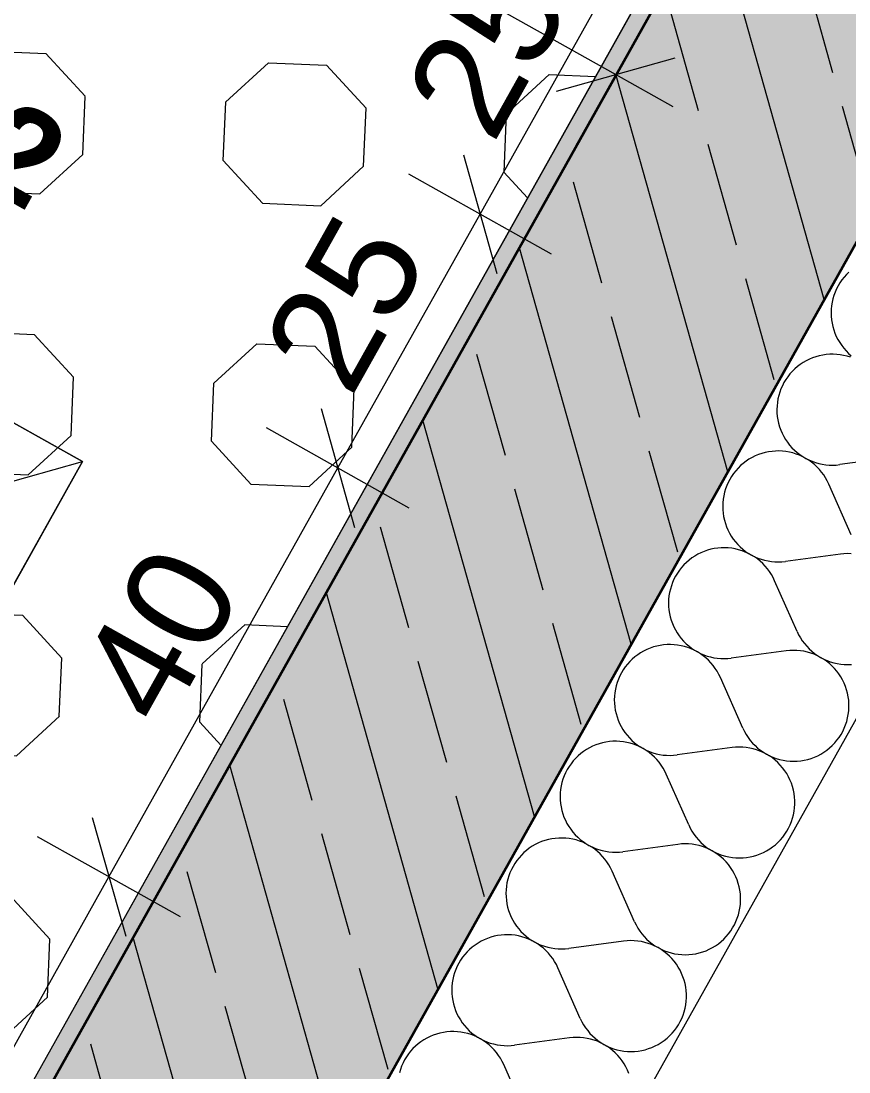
# Model space of a CAD drawing. Header units: metres. Extents: x -27.1 to 50.1, y 105.7 to 163.4.
# Drawn here: x 0.11 to 0.821, y 128.781 to 129.683 of the extents above; entities that cross this region are included whole.
import ezdxf

# ---------------------------------------------------------------- set-up
doc = ezdxf.new("R2010")
doc.units = ezdxf.units.M
doc.header["$MEASUREMENT"] = 0
for name, pattern in [('Strichlinie', [0.004, 0.003, -0.001]), ('Strichpunktlinie', [0.006703, 0.003528, -0.001764, 0, -0.001411]), ('Wipeout_Contour', [1, 0, -1])]:
    doc.linetypes.add(name, pattern=pattern)
for name, color, linetype in [('00  Raster', 7, 'Continuous'), ('10  Fassade_Deckschraffur', 7, 'Continuous'), ('10  Treppen + Rampen', 7, 'Continuous'), ('10  Wand Massiv', 7, 'Continuous'), ('10  Wand Massiv_Schnittschraffur', 7, 'Continuous'), ('20  Decke Abhangdecke', 7, 'Continuous'), ('20  Decke Abhangdecke_Deckschraffur', 7, 'Continuous'), ('20  Deckenspiegel + Einbauten', 7, 'Continuous'), ('40  Bemaßung 1_ 50 Deckenspiegel', 7, 'Continuous')]:
    doc.layers.add(name, color=color, linetype=linetype)
doc.styles.add('ERSTELLTER_STIL_1', font='arial.ttf')
doc.styles.add('ERSTELLTER_STIL_2', font='arial.ttf')

# ---------------------------------------------------------------- blocks, each defined once
blk = doc.blocks.new('*X11', base_point=(-0.16283, 98.00747))
at = {"layer": '10  Wand Massiv_Schnittschraffur', "color": 98, "linetype": 'Continuous', "lineweight": 13, "ltscale": 1000, "true_color": 0x000100}
for p, q in [((0.81506, 129.46104), (0.81335, 129.45856)), ((0.81693, 129.4634), (0.81506, 129.46104)), ((0.81894, 129.46564), (0.81693, 129.4634)), ((0.82109, 129.46775), (0.81894, 129.46564)), ((0.8104, 129.45331), (0.80919, 129.45055)), ((0.81179, 129.45598), (0.8104, 129.45331)), ((0.81335, 129.45856), (0.81179, 129.45598)), ((0.80729, 129.44484), (0.80661, 129.4419)), ((0.80815, 129.44772), (0.80729, 129.44484)), ((0.80919, 129.45055), (0.80815, 129.44772)), ((0.80582, 129.43593), (0.80571, 129.43292)), ((0.80612, 129.43893), (0.80582, 129.43593)), ((0.80661, 129.4419), (0.80612, 129.43893)), ((0.80571, 129.43292), (0.8058, 129.42991)), ((0.8058, 129.42991), (0.80607, 129.42691)), ((0.80607, 129.42691), (0.80653, 129.42393)), ((0.80653, 129.42393), (0.80718, 129.42099)), ((0.80718, 129.42099), (0.80801, 129.4181)), ((0.80801, 129.4181), (0.80902, 129.41526)), ((0.80902, 129.41526), (0.81021, 129.4125)), ((0.81021, 129.4125), (0.81158, 129.40981)), ((0.81158, 129.40981), (0.81311, 129.40722)), ((0.81311, 129.40722), (0.8148, 129.40472)), ((0.8148, 129.40472), (0.81665, 129.40234)), ((0.81665, 129.40234), (0.81864, 129.40008)), ((0.81864, 129.40008), (0.82077, 129.39796)), ((0.82077, 129.39796), (0.82303, 129.39597)), ((0.78173, 129.39012), (0.77922, 129.38845)), ((0.78434, 129.39162), (0.78173, 129.39012)), ((0.78704, 129.39295), (0.78434, 129.39162)), ((0.78982, 129.39411), (0.78704, 129.39295)), ((0.79267, 129.3951), (0.78982, 129.39411)), ((0.79557, 129.3959), (0.79267, 129.3951)), ((0.79852, 129.39652), (0.79557, 129.3959)), ((0.8015, 129.39694), (0.79852, 129.39652)), ((0.8045, 129.39718), (0.8015, 129.39694)), ((0.80752, 129.39723), (0.8045, 129.39718)), ((0.81052, 129.39709), (0.80752, 129.39723)), ((0.81352, 129.39676), (0.81052, 129.39709)), ((0.81648, 129.39624), (0.81352, 129.39676)), ((0.81941, 129.39553), (0.81648, 129.39624)), ((0.82229, 129.39464), (0.81941, 129.39553)), ((0.77037, 129.38031), (0.76851, 129.37795)), ((0.77239, 129.38255), (0.77037, 129.38031)), ((0.77454, 129.38466), (0.77239, 129.38255)), ((0.77682, 129.38663), (0.77454, 129.38466)), ((0.77922, 129.38845), (0.77682, 129.38663)), ((0.76524, 129.37289), (0.76385, 129.37022)), ((0.76679, 129.37547), (0.76524, 129.37289)), ((0.76851, 129.37795), (0.76679, 129.37547)), ((0.76073, 129.36175), (0.76006, 129.35882)), ((0.76159, 129.36464), (0.76073, 129.36175)), ((0.76263, 129.36747), (0.76159, 129.36464)), ((0.76385, 129.37022), (0.76263, 129.36747)), ((0.75927, 129.35285), (0.75916, 129.34984)), ((0.75957, 129.35584), (0.75927, 129.35285)), ((0.76006, 129.35882), (0.75957, 129.35584)), ((0.75916, 129.34984), (0.75924, 129.34683)), ((0.75924, 129.34683), (0.75951, 129.34383)), ((0.75951, 129.34383), (0.75998, 129.34085)), ((0.75998, 129.34085), (0.76062, 129.33791)), ((0.76062, 129.33791), (0.76146, 129.33501)), ((0.76146, 129.33501), (0.76247, 129.33218)), ((0.76247, 129.33218), (0.76366, 129.32941)), ((0.76366, 129.32941), (0.76503, 129.32672)), ((0.76503, 129.32672), (0.76656, 129.32413)), ((0.76656, 129.32413), (0.76825, 129.32164)), ((0.76825, 129.32164), (0.77009, 129.31926)), ((0.77009, 129.31926), (0.77209, 129.317)), ((0.77209, 129.317), (0.77422, 129.31487)), ((0.73779, 129.30853), (0.73518, 129.30703)), ((0.74049, 129.30987), (0.73779, 129.30853)), ((0.74327, 129.31103), (0.74049, 129.30987)), ((0.74611, 129.31201), (0.74327, 129.31103)), ((0.74902, 129.31281), (0.74611, 129.31201)), ((0.75197, 129.31343), (0.74902, 129.31281)), ((0.75495, 129.31386), (0.75197, 129.31343)), ((0.75795, 129.3141), (0.75495, 129.31386)), ((0.76096, 129.31415), (0.75795, 129.3141)), ((0.76397, 129.314), (0.76096, 129.31415)), ((0.76697, 129.31367), (0.76397, 129.314)), ((0.76993, 129.31315), (0.76697, 129.31367)), ((0.77286, 129.31245), (0.76993, 129.31315)), ((0.77574, 129.31156), (0.77286, 129.31245)), ((0.77422, 129.31487), (0.77648, 129.31288)), ((0.77855, 129.31048), (0.77574, 129.31156)), ((0.77648, 129.31288), (0.77886, 129.31104)), ((0.7813, 129.30924), (0.77855, 129.31048)), ((0.77886, 129.31104), (0.78136, 129.30935)), ((0.78395, 129.30782), (0.7813, 129.30924)), ((0.78136, 129.30935), (0.78396, 129.30783)), ((0.78652, 129.30624), (0.78395, 129.30782)), ((0.78396, 129.30783), (0.78664, 129.30647)), ((0.86028, 129.30872), (0.81308, 129.30242)), ((0.72584, 129.29947), (0.72382, 129.29723)), ((0.72799, 129.30158), (0.72584, 129.29947)), ((0.73027, 129.30355), (0.72799, 129.30158)), ((0.73267, 129.30537), (0.73027, 129.30355)), ((0.73518, 129.30703), (0.73267, 129.30537)), ((0.78897, 129.3045), (0.78652, 129.30624)), ((0.78664, 129.30647), (0.78941, 129.30528)), ((0.79132, 129.3026), (0.78897, 129.3045)), ((0.78941, 129.30528), (0.79225, 129.30427)), ((0.79353, 129.30057), (0.79132, 129.3026)), ((0.79225, 129.30427), (0.79515, 129.30344)), ((0.79562, 129.29839), (0.79353, 129.30057)), ((0.79515, 129.30344), (0.79809, 129.3028)), ((0.79809, 129.3028), (0.80107, 129.30234)), ((0.80107, 129.30234), (0.80407, 129.30208)), ((0.80407, 129.30208), (0.80708, 129.302)), ((0.80708, 129.302), (0.81009, 129.30211)), ((0.81009, 129.30211), (0.81308, 129.30242)), ((0.71868, 129.28981), (0.7173, 129.28714)), ((0.72024, 129.29239), (0.71868, 129.28981)), ((0.72195, 129.29487), (0.72024, 129.29239)), ((0.72382, 129.29723), (0.72195, 129.29487)), ((0.79756, 129.29609), (0.79562, 129.29839)), ((0.79936, 129.29367), (0.79756, 129.29609)), ((0.80099, 129.29114), (0.79936, 129.29367)), ((0.80247, 129.28852), (0.80099, 129.29114)), ((0.71504, 129.28155), (0.71418, 129.27867)), ((0.71608, 129.28438), (0.71504, 129.28155)), ((0.7173, 129.28714), (0.71608, 129.28438)), ((0.80377, 129.2858), (0.80247, 129.28852)), ((0.82304, 129.24225), (0.80377, 129.2858)), ((0.71302, 129.27276), (0.71272, 129.26976)), ((0.71351, 129.27573), (0.71302, 129.27276)), ((0.71418, 129.27867), (0.71351, 129.27573)), ((0.71272, 129.26976), (0.71261, 129.26675)), ((0.71261, 129.26675), (0.71269, 129.26374)), ((0.71269, 129.26374), (0.71296, 129.26074)), ((0.71296, 129.26074), (0.71342, 129.25776)), ((0.71342, 129.25776), (0.71407, 129.25482)), ((0.71407, 129.25482), (0.7149, 129.25193)), ((0.7149, 129.25193), (0.71592, 129.24909)), ((0.71592, 129.24909), (0.71711, 129.24633)), ((0.71711, 129.24633), (0.71847, 129.24364)), ((0.71847, 129.24364), (0.72, 129.24105)), ((0.72, 129.24105), (0.7217, 129.23855)), ((0.7217, 129.23855), (0.72354, 129.23617)), ((0.72354, 129.23617), (0.72553, 129.23391)), ((0.69394, 129.22678), (0.69123, 129.22545)), ((0.69671, 129.22794), (0.69394, 129.22678)), ((0.69956, 129.22893), (0.69671, 129.22794)), ((0.70247, 129.22973), (0.69956, 129.22893)), ((0.70541, 129.23035), (0.70247, 129.22973)), ((0.7084, 129.23077), (0.70541, 129.23035)), ((0.7114, 129.23101), (0.7084, 129.23077)), ((0.71441, 129.23106), (0.7114, 129.23101)), ((0.71742, 129.23092), (0.71441, 129.23106)), ((0.72041, 129.23059), (0.71742, 129.23092)), ((0.72338, 129.23007), (0.72041, 129.23059)), ((0.72631, 129.22936), (0.72338, 129.23007)), ((0.72553, 129.23391), (0.72767, 129.23179)), ((0.72918, 129.22847), (0.72631, 129.22936)), ((0.72767, 129.23179), (0.72993, 129.2298)), ((0.732, 129.2274), (0.72918, 129.22847)), ((0.72993, 129.2298), (0.73231, 129.22796)), ((0.73474, 129.22615), (0.732, 129.2274)), ((0.73231, 129.22796), (0.73481, 129.22627)), ((0.68143, 129.21849), (0.67928, 129.21638)), ((0.68371, 129.22046), (0.68143, 129.21849)), ((0.68611, 129.22228), (0.68371, 129.22046)), ((0.68862, 129.22395), (0.68611, 129.22228)), ((0.69123, 129.22545), (0.68862, 129.22395)), ((0.7374, 129.22474), (0.73474, 129.22615)), ((0.73481, 129.22627), (0.7374, 129.22474)), ((0.7374, 129.22474), (0.74009, 129.22338)), ((0.73996, 129.22315), (0.7374, 129.22474)), ((0.74242, 129.22141), (0.73996, 129.22315)), ((0.74009, 129.22338), (0.74286, 129.22219)), ((0.74476, 129.21952), (0.74242, 129.22141)), ((0.74286, 129.22219), (0.7457, 129.22119)), ((0.74698, 129.21748), (0.74476, 129.21952)), ((0.7457, 129.22119), (0.74859, 129.22036)), ((0.74907, 129.21531), (0.74698, 129.21748)), ((0.74859, 129.22036), (0.75154, 129.21971)), ((0.75154, 129.21971), (0.75451, 129.21926)), ((0.75451, 129.21926), (0.75751, 129.21899)), ((0.75751, 129.21899), (0.76052, 129.21892)), ((0.76052, 129.21892), (0.76353, 129.21903)), ((0.76353, 129.21903), (0.76653, 129.21933)), ((0.81373, 129.22564), (0.76653, 129.21933)), ((0.81677, 129.22594), (0.81373, 129.22564)), ((0.81983, 129.22606), (0.81677, 129.22594)), ((0.82288, 129.22597), (0.81983, 129.22606)), ((0.67369, 129.2093), (0.67213, 129.20672)), ((0.6754, 129.21178), (0.67369, 129.2093)), ((0.67727, 129.21414), (0.6754, 129.21178)), ((0.67928, 129.21638), (0.67727, 129.21414)), ((0.75101, 129.21301), (0.74907, 129.21531)), ((0.7528, 129.21059), (0.75101, 129.21301)), ((0.75444, 129.20806), (0.7528, 129.21059)), ((0.66953, 129.2013), (0.66849, 129.19847)), ((0.67074, 129.20405), (0.66953, 129.2013)), ((0.67213, 129.20672), (0.67074, 129.20405)), ((0.75592, 129.20543), (0.75444, 129.20806)), ((0.75722, 129.20272), (0.75592, 129.20543)), ((0.77649, 129.15917), (0.75722, 129.20272)), ((0.66695, 129.19265), (0.66646, 129.18967)), ((0.66763, 129.19558), (0.66695, 129.19265)), ((0.66849, 129.19847), (0.66763, 129.19558)), ((0.66617, 129.18668), (0.66606, 129.18367)), ((0.66606, 129.18367), (0.66614, 129.18066)), ((0.66646, 129.18967), (0.66617, 129.18668)), ((0.66614, 129.18066), (0.66641, 129.17766)), ((0.66641, 129.17766), (0.66687, 129.17468)), ((0.66687, 129.17468), (0.66752, 129.17174)), ((0.66752, 129.17174), (0.66835, 129.16884)), ((0.66835, 129.16884), (0.66936, 129.16601)), ((0.66936, 129.16601), (0.67056, 129.16324)), ((0.67056, 129.16324), (0.67192, 129.16055)), ((0.67192, 129.16055), (0.67345, 129.15796)), ((0.67345, 129.15796), (0.67514, 129.15547)), ((0.67514, 129.15547), (0.67699, 129.15309)), ((0.77649, 129.15917), (0.77781, 129.15642)), ((0.77781, 129.15642), (0.77931, 129.15375)), ((0.65301, 129.14584), (0.65016, 129.14486)), ((0.65591, 129.14664), (0.65301, 129.14584)), ((0.65886, 129.14726), (0.65591, 129.14664)), ((0.66184, 129.14769), (0.65886, 129.14726)), ((0.66485, 129.14793), (0.66184, 129.14769)), ((0.66786, 129.14798), (0.66485, 129.14793)), ((0.67087, 129.14783), (0.66786, 129.14798)), ((0.67386, 129.1475), (0.67087, 129.14783)), ((0.67683, 129.14698), (0.67386, 129.1475)), ((0.67975, 129.14628), (0.67683, 129.14698)), ((0.67699, 129.15309), (0.67898, 129.15083)), ((0.67898, 129.15083), (0.68111, 129.1487)), ((0.68263, 129.14539), (0.67975, 129.14628)), ((0.68111, 129.1487), (0.68338, 129.14671)), ((0.68545, 129.14431), (0.68263, 129.14539)), ((0.68338, 129.14671), (0.68576, 129.14487)), ((0.77931, 129.15375), (0.78098, 129.15119)), ((0.78098, 129.15119), (0.78281, 129.14874)), ((0.78281, 129.14874), (0.78479, 129.14642)), ((0.78479, 129.14642), (0.78692, 129.14422)), ((0.63716, 129.13738), (0.63488, 129.13541)), ((0.63956, 129.1392), (0.63716, 129.13738)), ((0.64207, 129.14086), (0.63956, 129.1392)), ((0.64468, 129.14236), (0.64207, 129.14086)), ((0.64738, 129.1437), (0.64468, 129.14236)), ((0.65016, 129.14486), (0.64738, 129.1437)), ((0.68819, 129.14307), (0.68545, 129.14431)), ((0.68576, 129.14487), (0.68825, 129.14318)), ((0.69085, 129.14165), (0.68819, 129.14307)), ((0.68825, 129.14318), (0.69085, 129.14166)), ((0.69085, 129.14166), (0.69354, 129.1403)), ((0.69341, 129.14007), (0.69085, 129.14165)), ((0.69587, 129.13833), (0.69341, 129.14007)), ((0.69354, 129.1403), (0.69631, 129.13911)), ((0.69821, 129.13643), (0.69587, 129.13833)), ((0.69631, 129.13911), (0.69914, 129.1381)), ((0.70043, 129.1344), (0.69821, 129.13643)), ((0.69914, 129.1381), (0.70204, 129.13727)), ((0.70204, 129.13727), (0.70498, 129.13663)), ((0.70498, 129.13663), (0.70796, 129.13617)), ((0.70796, 129.13617), (0.71096, 129.13591)), ((0.71698, 129.13594), (0.71998, 129.13625)), ((0.76718, 129.14255), (0.71998, 129.13625)), ((0.77022, 129.14286), (0.76718, 129.14255)), ((0.77327, 129.14297), (0.77022, 129.14286)), ((0.77633, 129.14289), (0.77327, 129.14297)), ((0.77937, 129.14261), (0.77633, 129.14289)), ((0.78239, 129.14213), (0.77937, 129.14261)), ((0.78537, 129.14146), (0.78239, 129.14213)), ((0.7883, 129.14061), (0.78537, 129.14146)), ((0.78692, 129.14422), (0.78918, 129.14217)), ((0.79118, 129.13956), (0.7883, 129.14061)), ((0.78918, 129.14217), (0.79157, 129.14026)), ((0.79398, 129.13834), (0.79118, 129.13956)), ((0.79157, 129.14026), (0.79408, 129.13852)), ((0.79669, 129.13693), (0.79398, 129.13834)), ((0.79408, 129.13852), (0.79669, 129.13693)), ((0.79669, 129.13693), (0.7994, 129.13552)), ((0.79931, 129.13536), (0.79669, 129.13693)), ((0.62885, 129.1287), (0.62713, 129.12622)), ((0.63072, 129.13106), (0.62885, 129.1287)), ((0.63273, 129.1333), (0.63072, 129.13106)), ((0.63488, 129.13541), (0.63273, 129.1333)), ((0.70251, 129.13222), (0.70043, 129.1344)), ((0.70446, 129.12992), (0.70251, 129.13222)), ((0.70625, 129.1275), (0.70446, 129.12992)), ((0.70789, 129.12497), (0.70625, 129.1275)), ((0.71096, 129.13591), (0.71397, 129.13583)), ((0.71397, 129.13583), (0.71698, 129.13594)), ((0.80182, 129.13362), (0.79931, 129.13536)), ((0.7994, 129.13552), (0.8022, 129.13429)), ((0.80422, 129.13172), (0.80182, 129.13362)), ((0.8022, 129.13429), (0.80506, 129.13323)), ((0.80649, 129.12968), (0.80422, 129.13172)), ((0.80506, 129.13323), (0.80799, 129.13237)), ((0.80862, 129.12749), (0.80649, 129.12968)), ((0.80799, 129.13237), (0.81097, 129.13169)), ((0.81061, 129.12517), (0.80862, 129.12749)), ((0.81097, 129.13169), (0.81399, 129.1312)), ((0.81399, 129.1312), (0.81703, 129.13091)), ((0.81703, 129.13091), (0.82009, 129.13082)), ((0.82009, 129.13082), (0.82314, 129.13092)), ((0.62297, 129.11821), (0.62193, 129.11538)), ((0.62419, 129.12097), (0.62297, 129.11821)), ((0.62558, 129.12364), (0.62419, 129.12097)), ((0.62713, 129.12622), (0.62558, 129.12364)), ((0.70936, 129.12235), (0.70789, 129.12497)), ((0.71067, 129.11963), (0.70936, 129.12235)), ((0.72994, 129.07608), (0.71067, 129.11963)), ((0.81245, 129.12273), (0.81061, 129.12517)), ((0.81412, 129.12017), (0.81245, 129.12273)), ((0.81563, 129.11752), (0.81412, 129.12017)), ((0.6204, 129.10956), (0.61991, 129.10659)), ((0.62107, 129.1125), (0.6204, 129.10956)), ((0.62193, 129.11538), (0.62107, 129.1125)), ((0.81696, 129.11477), (0.81563, 129.11752)), ((0.81812, 129.11194), (0.81696, 129.11477)), ((0.81909, 129.10904), (0.81812, 129.11194)), ((0.81988, 129.10609), (0.81909, 129.10904)), ((0.61961, 129.10359), (0.6195, 129.10058)), ((0.6195, 129.10058), (0.61958, 129.09757)), ((0.61991, 129.10659), (0.61961, 129.10359)), ((0.82047, 129.10309), (0.81988, 129.10609)), ((0.82087, 129.10006), (0.82047, 129.10309)), ((0.82107, 129.09701), (0.82087, 129.10006)), ((0.61958, 129.09757), (0.61986, 129.09457)), ((0.61986, 129.09457), (0.62032, 129.09159)), ((0.62032, 129.09159), (0.62096, 129.08865)), ((0.82089, 129.09091), (0.82108, 129.09396)), ((0.82108, 129.09396), (0.82107, 129.09701)), ((0.62096, 129.08865), (0.6218, 129.08576)), ((0.6218, 129.08576), (0.62281, 129.08292)), ((0.62281, 129.08292), (0.624, 129.08015)), ((0.81821, 129.07901), (0.81917, 129.08191)), ((0.81917, 129.08191), (0.81993, 129.08487)), ((0.81993, 129.08487), (0.82051, 129.08787)), ((0.82051, 129.08787), (0.82089, 129.09091)), ((0.624, 129.08015), (0.62537, 129.07747)), ((0.62537, 129.07747), (0.6269, 129.07488)), ((0.6269, 129.07488), (0.62859, 129.07238)), ((0.72994, 129.07608), (0.73126, 129.07333)), ((0.73126, 129.07333), (0.73276, 129.07067)), ((0.81426, 129.07076), (0.81575, 129.07342)), ((0.81575, 129.07342), (0.81707, 129.07618)), ((0.81707, 129.07618), (0.81821, 129.07901)), ((0.61231, 129.06417), (0.60936, 129.06356)), ((0.61529, 129.0646), (0.61231, 129.06417)), ((0.61829, 129.06484), (0.61529, 129.0646)), ((0.6213, 129.06489), (0.61829, 129.06484)), ((0.62431, 129.06475), (0.6213, 129.06489)), ((0.62731, 129.06442), (0.62431, 129.06475)), ((0.63027, 129.0639), (0.62731, 129.06442)), ((0.62859, 129.07238), (0.63044, 129.07)), ((0.6332, 129.06319), (0.63027, 129.0639)), ((0.63044, 129.07), (0.63243, 129.06774)), ((0.63243, 129.06774), (0.63456, 129.06562)), ((0.63456, 129.06562), (0.63682, 129.06363)), ((0.73276, 129.07067), (0.73443, 129.06811)), ((0.73443, 129.06811), (0.73626, 129.06566)), ((0.73626, 129.06566), (0.73824, 129.06333)), ((0.8088, 129.06341), (0.81077, 129.06574)), ((0.81077, 129.06574), (0.8126, 129.06819)), ((0.8126, 129.06819), (0.81426, 129.07076)), ((0.59301, 129.05611), (0.59061, 129.05429)), ((0.59552, 129.05778), (0.59301, 129.05611)), ((0.59813, 129.05928), (0.59552, 129.05778)), ((0.60083, 129.06061), (0.59813, 129.05928)), ((0.60361, 129.06177), (0.60083, 129.06061)), ((0.60646, 129.06276), (0.60361, 129.06177)), ((0.60936, 129.06356), (0.60646, 129.06276)), ((0.63608, 129.0623), (0.6332, 129.06319)), ((0.63889, 129.06123), (0.63608, 129.0623)), ((0.63682, 129.06363), (0.63921, 129.06178)), ((0.64164, 129.05998), (0.63889, 129.06123)), ((0.63921, 129.06178), (0.6417, 129.0601)), ((0.64429, 129.05857), (0.64164, 129.05998)), ((0.6417, 129.0601), (0.6443, 129.05857)), ((0.64686, 129.05698), (0.64429, 129.05857)), ((0.6443, 129.05857), (0.64699, 129.05721)), ((0.64931, 129.05524), (0.64686, 129.05698)), ((0.64699, 129.05721), (0.64975, 129.05602)), ((0.65166, 129.05335), (0.64931, 129.05524)), ((0.64975, 129.05602), (0.65259, 129.05501)), ((0.65259, 129.05501), (0.65549, 129.05419)), ((0.72063, 129.05947), (0.67343, 129.05316)), ((0.72367, 129.05977), (0.72063, 129.05947)), ((0.72672, 129.05989), (0.72367, 129.05977)), ((0.72977, 129.0598), (0.72672, 129.05989)), ((0.73282, 129.05952), (0.72977, 129.0598)), ((0.73584, 129.05905), (0.73282, 129.05952)), ((0.73882, 129.05838), (0.73584, 129.05905)), ((0.73824, 129.06333), (0.74036, 129.06114)), ((0.74175, 129.05752), (0.73882, 129.05838)), ((0.74036, 129.06114), (0.74263, 129.05908)), ((0.74462, 129.05648), (0.74175, 129.05752)), ((0.74263, 129.05908), (0.74502, 129.05718)), ((0.74742, 129.05525), (0.74462, 129.05648)), ((0.74502, 129.05718), (0.74752, 129.05543)), ((0.75014, 129.05385), (0.74742, 129.05525)), ((0.74752, 129.05543), (0.75014, 129.05385)), ((0.79692, 129.0539), (0.79953, 129.05549)), ((0.79953, 129.05549), (0.80203, 129.05724)), ((0.80203, 129.05724), (0.80442, 129.05915)), ((0.80442, 129.05915), (0.80668, 129.06121)), ((0.80668, 129.06121), (0.8088, 129.06341)), ((0.58416, 129.04797), (0.5823, 129.04561)), ((0.58618, 129.05021), (0.58416, 129.04797)), ((0.58833, 129.05232), (0.58618, 129.05021)), ((0.59061, 129.05429), (0.58833, 129.05232)), ((0.65388, 129.05131), (0.65166, 129.05335)), ((0.65596, 129.04914), (0.65388, 129.05131)), ((0.65549, 129.05419), (0.65843, 129.05354)), ((0.6579, 129.04684), (0.65596, 129.04914)), ((0.6597, 129.04442), (0.6579, 129.04684)), ((0.65843, 129.05354), (0.66141, 129.05309)), ((0.66141, 129.05309), (0.66441, 129.05282)), ((0.66441, 129.05282), (0.66742, 129.05274)), ((0.66742, 129.05274), (0.67043, 129.05286)), ((0.67043, 129.05286), (0.67343, 129.05316)), ((0.75014, 129.05385), (0.75285, 129.05244)), ((0.75276, 129.05228), (0.75014, 129.05385)), ((0.75527, 129.05054), (0.75276, 129.05228)), ((0.75285, 129.05244), (0.75564, 129.0512)), ((0.75767, 129.04864), (0.75527, 129.05054)), ((0.75564, 129.0512), (0.75851, 129.05015)), ((0.75993, 129.04659), (0.75767, 129.04864)), ((0.75851, 129.05015), (0.76144, 129.04928)), ((0.76207, 129.04441), (0.75993, 129.04659)), ((0.76144, 129.04928), (0.76442, 129.0486)), ((0.76442, 129.0486), (0.76744, 129.04812)), ((0.76744, 129.04812), (0.77048, 129.04783)), ((0.77048, 129.04783), (0.77353, 129.04773)), ((0.77353, 129.04773), (0.77659, 129.04784)), ((0.77659, 129.04784), (0.77963, 129.04813)), ((0.77963, 129.04813), (0.78265, 129.04862)), ((0.78265, 129.04862), (0.78562, 129.04931)), ((0.78562, 129.04931), (0.78855, 129.05018)), ((0.78855, 129.05018), (0.79142, 129.05124)), ((0.79142, 129.05124), (0.79421, 129.05248)), ((0.79421, 129.05248), (0.79692, 129.0539)), ((0.57764, 129.03788), (0.57642, 129.03513)), ((0.57903, 129.04055), (0.57764, 129.03788)), ((0.58058, 129.04313), (0.57903, 129.04055)), ((0.5823, 129.04561), (0.58058, 129.04313)), ((0.66134, 129.04189), (0.6597, 129.04442)), ((0.66281, 129.03926), (0.66134, 129.04189)), ((0.66412, 129.03655), (0.66281, 129.03926)), ((0.76406, 129.04209), (0.76207, 129.04441)), ((0.76589, 129.03964), (0.76406, 129.04209)), ((0.76757, 129.03709), (0.76589, 129.03964)), ((0.76908, 129.03443), (0.76757, 129.03709)), ((0.57452, 129.02941), (0.57385, 129.02648)), ((0.57538, 129.0323), (0.57452, 129.02941)), ((0.57642, 129.03513), (0.57538, 129.0323)), ((0.68338, 128.993), (0.66412, 129.03655)), ((0.77041, 129.03168), (0.76908, 129.03443)), ((0.77157, 129.02885), (0.77041, 129.03168)), ((0.77254, 129.02596), (0.77157, 129.02885)), ((0.57306, 129.02051), (0.57295, 129.0175)), ((0.57336, 129.0235), (0.57306, 129.02051)), ((0.57385, 129.02648), (0.57336, 129.0235)), ((0.77332, 129.023), (0.77254, 129.02596)), ((0.77392, 129.02), (0.77332, 129.023)), ((0.77432, 129.01697), (0.77392, 129.02)), ((0.57295, 129.0175), (0.57303, 129.01449)), ((0.57303, 129.01449), (0.5733, 129.01149)), ((0.5733, 129.01149), (0.57376, 129.00851)), ((0.77452, 129.01393), (0.77432, 129.01697)), ((0.77434, 129.00782), (0.77453, 129.01087)), ((0.77453, 129.01087), (0.77452, 129.01393)), ((0.57376, 129.00851), (0.57441, 129.00557)), ((0.57441, 129.00557), (0.57524, 129.00267)), ((0.57524, 129.00267), (0.57626, 128.99984)), ((0.77261, 128.99883), (0.77338, 129.00179)), ((0.77338, 129.00179), (0.77396, 129.00479)), ((0.77396, 129.00479), (0.77434, 129.00782)), ((0.57626, 128.99984), (0.57745, 128.99707)), ((0.57745, 128.99707), (0.57881, 128.99438)), ((0.57881, 128.99438), (0.58035, 128.99179)), ((0.58035, 128.99179), (0.58204, 128.9893)), ((0.68338, 128.993), (0.68471, 128.99025)), ((0.7692, 128.99034), (0.77052, 128.99309)), ((0.77052, 128.99309), (0.77166, 128.99593)), ((0.77166, 128.99593), (0.77261, 128.99883)), ((0.58204, 128.9893), (0.58388, 128.98692)), ((0.58388, 128.98692), (0.58588, 128.98466)), ((0.58588, 128.98466), (0.58801, 128.98253)), ((0.68471, 128.99025), (0.68621, 128.98758)), ((0.68621, 128.98758), (0.68788, 128.98502)), ((0.68788, 128.98502), (0.6897, 128.98257)), ((0.76224, 128.98032), (0.76422, 128.98265)), ((0.76422, 128.98265), (0.76604, 128.98511)), ((0.76604, 128.98511), (0.7677, 128.98767)), ((0.7677, 128.98767), (0.7692, 128.99034)), ((0.54897, 128.97469), (0.54646, 128.97303)), ((0.55158, 128.97619), (0.54897, 128.97469)), ((0.55428, 128.97753), (0.55158, 128.97619)), ((0.55706, 128.97869), (0.55428, 128.97753)), ((0.5599, 128.97967), (0.55706, 128.97869)), ((0.56281, 128.98047), (0.5599, 128.97967)), ((0.56576, 128.98109), (0.56281, 128.98047)), ((0.56874, 128.98152), (0.56576, 128.98109)), ((0.57174, 128.98176), (0.56874, 128.98152)), ((0.57475, 128.98181), (0.57174, 128.98176)), ((0.57776, 128.98166), (0.57475, 128.98181)), ((0.58075, 128.98133), (0.57776, 128.98166)), ((0.58372, 128.98081), (0.58075, 128.98133)), ((0.58665, 128.98011), (0.58372, 128.98081)), ((0.58953, 128.97922), (0.58665, 128.98011)), ((0.58801, 128.98253), (0.59027, 128.98054)), ((0.59234, 128.97814), (0.58953, 128.97922)), ((0.59027, 128.98054), (0.59265, 128.9787)), ((0.59508, 128.9769), (0.59234, 128.97814)), ((0.59265, 128.9787), (0.59515, 128.97701)), ((0.59774, 128.97548), (0.59508, 128.9769)), ((0.59515, 128.97701), (0.59774, 128.97549)), ((0.59774, 128.97549), (0.60043, 128.97413)), ((0.6003, 128.9739), (0.59774, 128.97548)), ((0.60276, 128.97216), (0.6003, 128.9739)), ((0.60043, 128.97413), (0.6032, 128.97294)), ((0.67407, 128.97638), (0.62687, 128.97008)), ((0.67711, 128.97669), (0.67407, 128.97638)), ((0.68017, 128.9768), (0.67711, 128.97669)), ((0.68322, 128.97672), (0.68017, 128.9768)), ((0.68626, 128.97644), (0.68322, 128.97672)), ((0.68928, 128.97596), (0.68626, 128.97644)), ((0.69227, 128.97529), (0.68928, 128.97596)), ((0.6897, 128.98257), (0.69168, 128.98025)), ((0.69168, 128.98025), (0.69381, 128.97805)), ((0.6952, 128.97444), (0.69227, 128.97529)), ((0.69381, 128.97805), (0.69607, 128.976)), ((0.69807, 128.97339), (0.6952, 128.97444)), ((0.69607, 128.976), (0.69846, 128.97409)), ((0.69846, 128.97409), (0.70097, 128.97235)), ((0.75298, 128.9724), (0.75548, 128.97415)), ((0.75548, 128.97415), (0.75786, 128.97606)), ((0.75786, 128.97606), (0.76012, 128.97812)), ((0.76012, 128.97812), (0.76224, 128.98032)), ((0.53761, 128.96489), (0.53574, 128.96253)), ((0.53962, 128.96713), (0.53761, 128.96489)), ((0.54178, 128.96924), (0.53962, 128.96713)), ((0.54406, 128.97121), (0.54178, 128.96924)), ((0.54646, 128.97303), (0.54406, 128.97121)), ((0.6051, 128.97026), (0.60276, 128.97216)), ((0.6032, 128.97294), (0.60604, 128.97193)), ((0.60732, 128.96823), (0.6051, 128.97026)), ((0.60604, 128.97193), (0.60893, 128.9711)), ((0.60941, 128.96605), (0.60732, 128.96823)), ((0.60893, 128.9711), (0.61188, 128.97046)), ((0.61135, 128.96375), (0.60941, 128.96605)), ((0.61188, 128.97046), (0.61485, 128.97)), ((0.61485, 128.97), (0.61786, 128.96974)), ((0.61786, 128.96974), (0.62087, 128.96966)), ((0.62087, 128.96966), (0.62388, 128.96977)), ((0.62388, 128.96977), (0.62687, 128.97008)), ((0.70087, 128.97217), (0.69807, 128.97339)), ((0.70358, 128.97076), (0.70087, 128.97217)), ((0.70097, 128.97235), (0.70358, 128.97076)), ((0.70358, 128.97076), (0.70629, 128.96935)), ((0.7062, 128.96919), (0.70358, 128.97076)), ((0.70872, 128.96745), (0.7062, 128.96919)), ((0.70629, 128.96935), (0.70909, 128.96812)), ((0.71111, 128.96555), (0.70872, 128.96745)), ((0.70909, 128.96812), (0.71196, 128.96706)), ((0.71338, 128.96351), (0.71111, 128.96555)), ((0.71196, 128.96706), (0.71489, 128.9662)), ((0.71489, 128.9662), (0.71787, 128.96552)), ((0.71787, 128.96552), (0.72088, 128.96503)), ((0.72088, 128.96503), (0.72393, 128.96474)), ((0.72393, 128.96474), (0.72698, 128.96465)), ((0.72698, 128.96465), (0.73004, 128.96475)), ((0.73004, 128.96475), (0.73308, 128.96505)), ((0.73308, 128.96505), (0.73609, 128.96554)), ((0.73609, 128.96554), (0.73907, 128.96622)), ((0.73907, 128.96622), (0.742, 128.9671)), ((0.742, 128.9671), (0.74487, 128.96816)), ((0.74487, 128.96816), (0.74766, 128.9694)), ((0.74766, 128.9694), (0.75036, 128.97081)), ((0.75036, 128.97081), (0.75298, 128.9724)), ((0.53247, 128.95747), (0.53108, 128.9548)), ((0.53403, 128.96005), (0.53247, 128.95747)), ((0.53574, 128.96253), (0.53403, 128.96005)), ((0.61315, 128.96133), (0.61135, 128.96375)), ((0.61478, 128.9588), (0.61315, 128.96133)), ((0.61626, 128.95618), (0.61478, 128.9588)), ((0.61756, 128.95346), (0.61626, 128.95618)), ((0.71552, 128.96132), (0.71338, 128.96351)), ((0.7175, 128.959), (0.71552, 128.96132)), ((0.71934, 128.95656), (0.7175, 128.959)), ((0.72102, 128.954), (0.71934, 128.95656)), ((0.52883, 128.94921), (0.52797, 128.94633)), ((0.52987, 128.95204), (0.52883, 128.94921)), ((0.53108, 128.9548), (0.52987, 128.95204)), ((0.63683, 128.90991), (0.61756, 128.95346)), ((0.72252, 128.95135), (0.72102, 128.954)), ((0.72386, 128.9486), (0.72252, 128.95135)), ((0.72501, 128.94577), (0.72386, 128.9486)), ((0.52681, 128.94042), (0.52651, 128.93742)), ((0.52729, 128.94339), (0.52681, 128.94042)), ((0.52797, 128.94633), (0.52729, 128.94339)), ((0.72599, 128.94287), (0.72501, 128.94577)), ((0.72677, 128.93992), (0.72599, 128.94287)), ((0.72736, 128.93692), (0.72677, 128.93992)), ((0.52651, 128.93742), (0.5264, 128.93441)), ((0.5264, 128.93441), (0.52648, 128.9314)), ((0.52648, 128.9314), (0.52675, 128.9284)), ((0.72776, 128.93389), (0.72736, 128.93692)), ((0.72797, 128.93084), (0.72776, 128.93389)), ((0.72798, 128.92779), (0.72797, 128.93084)), ((0.52675, 128.9284), (0.52721, 128.92542)), ((0.52721, 128.92542), (0.52786, 128.92248)), ((0.52786, 128.92248), (0.52869, 128.91959)), ((0.52869, 128.91959), (0.52971, 128.91675)), ((0.72683, 128.9187), (0.72741, 128.9217)), ((0.72741, 128.9217), (0.72779, 128.92474)), ((0.72779, 128.92474), (0.72798, 128.92779)), ((0.52971, 128.91675), (0.5309, 128.91398)), ((0.5309, 128.91398), (0.53226, 128.9113)), ((0.53226, 128.9113), (0.53379, 128.90871)), ((0.72397, 128.91001), (0.72511, 128.91284)), ((0.72511, 128.91284), (0.72606, 128.91574)), ((0.72606, 128.91574), (0.72683, 128.9187)), ((0.53379, 128.90871), (0.53548, 128.90621)), ((0.53548, 128.90621), (0.53733, 128.90383)), ((0.53733, 128.90383), (0.53932, 128.90157)), ((0.53932, 128.90157), (0.54145, 128.89945)), ((0.63683, 128.90991), (0.63816, 128.90716)), ((0.63816, 128.90716), (0.63966, 128.9045)), ((0.63966, 128.9045), (0.64132, 128.90194)), ((0.64132, 128.90194), (0.64315, 128.89949)), ((0.71767, 128.89957), (0.71949, 128.90202)), ((0.71949, 128.90202), (0.72115, 128.90459)), ((0.72115, 128.90459), (0.72265, 128.90725)), ((0.72265, 128.90725), (0.72397, 128.91001)), ((0.50502, 128.89311), (0.50241, 128.89161)), ((0.50772, 128.89444), (0.50502, 128.89311)), ((0.5105, 128.8956), (0.50772, 128.89444)), ((0.51335, 128.89659), (0.5105, 128.8956)), ((0.51625, 128.89739), (0.51335, 128.89659)), ((0.5192, 128.898), (0.51625, 128.89739)), ((0.52218, 128.89843), (0.5192, 128.898)), ((0.52519, 128.89867), (0.52218, 128.89843)), ((0.5282, 128.89872), (0.52519, 128.89867)), ((0.53121, 128.89858), (0.5282, 128.89872)), ((0.5342, 128.89825), (0.53121, 128.89858)), ((0.53717, 128.89773), (0.5342, 128.89825)), ((0.5401, 128.89702), (0.53717, 128.89773)), ((0.54297, 128.89613), (0.5401, 128.89702)), ((0.54145, 128.89945), (0.54372, 128.89746)), ((0.54579, 128.89506), (0.54297, 128.89613)), ((0.54372, 128.89746), (0.5461, 128.89561)), ((0.54853, 128.89381), (0.54579, 128.89506)), ((0.5461, 128.89561), (0.54859, 128.89393)), ((0.55119, 128.8924), (0.54853, 128.89381)), ((0.54859, 128.89393), (0.55119, 128.8924)), ((0.55119, 128.8924), (0.55388, 128.89104)), ((0.55375, 128.89081), (0.55119, 128.8924)), ((0.62752, 128.8933), (0.58032, 128.88699)), ((0.63056, 128.8936), (0.62752, 128.8933)), ((0.63361, 128.89372), (0.63056, 128.8936)), ((0.63667, 128.89363), (0.63361, 128.89372)), ((0.63971, 128.89335), (0.63667, 128.89363)), ((0.64273, 128.89288), (0.63971, 128.89335)), ((0.64571, 128.89221), (0.64273, 128.89288)), ((0.64315, 128.89949), (0.64513, 128.89716)), ((0.64513, 128.89716), (0.64726, 128.89497)), ((0.64726, 128.89497), (0.64952, 128.89291)), ((0.64952, 128.89291), (0.65191, 128.89101)), ((0.70893, 128.89107), (0.71131, 128.89298)), ((0.71131, 128.89298), (0.71357, 128.89504)), ((0.71357, 128.89504), (0.71569, 128.89724)), ((0.71569, 128.89724), (0.71767, 128.89957)), ((0.49307, 128.88404), (0.49106, 128.8818)), ((0.49522, 128.88615), (0.49307, 128.88404)), ((0.4975, 128.88812), (0.49522, 128.88615)), ((0.4999, 128.88994), (0.4975, 128.88812)), ((0.50241, 128.89161), (0.4999, 128.88994)), ((0.55621, 128.88907), (0.55375, 128.89081)), ((0.55388, 128.89104), (0.55665, 128.88985)), ((0.55855, 128.88718), (0.55621, 128.88907)), ((0.55665, 128.88985), (0.55949, 128.88884)), ((0.56077, 128.88514), (0.55855, 128.88718)), ((0.55949, 128.88884), (0.56238, 128.88802)), ((0.56286, 128.88297), (0.56077, 128.88514)), ((0.56238, 128.88802), (0.56532, 128.88737)), ((0.56532, 128.88737), (0.5683, 128.88692)), ((0.5683, 128.88692), (0.5713, 128.88665)), ((0.5713, 128.88665), (0.57431, 128.88657)), ((0.57431, 128.88657), (0.57732, 128.88669)), ((0.57732, 128.88669), (0.58032, 128.88699)), ((0.64865, 128.89135), (0.64571, 128.89221)), ((0.65152, 128.89031), (0.64865, 128.89135)), ((0.65432, 128.88908), (0.65152, 128.89031)), ((0.65191, 128.89101), (0.65442, 128.88926)), ((0.65703, 128.88768), (0.65432, 128.88908)), ((0.65442, 128.88926), (0.65703, 128.88768)), ((0.65703, 128.88768), (0.65974, 128.88627)), ((0.65965, 128.8861), (0.65703, 128.88768)), ((0.66216, 128.88437), (0.65965, 128.8861)), ((0.65974, 128.88627), (0.66254, 128.88503)), ((0.66456, 128.88247), (0.66216, 128.88437)), ((0.66254, 128.88503), (0.66541, 128.88398)), ((0.66541, 128.88398), (0.66834, 128.88311)), ((0.69252, 128.88314), (0.69545, 128.88401)), ((0.69545, 128.88401), (0.69831, 128.88507)), ((0.69831, 128.88507), (0.7011, 128.88631)), ((0.7011, 128.88631), (0.70381, 128.88773)), ((0.70381, 128.88773), (0.70642, 128.88932)), ((0.70642, 128.88932), (0.70893, 128.89107)), ((0.48592, 128.87438), (0.48453, 128.87171)), ((0.48748, 128.87696), (0.48592, 128.87438)), ((0.48919, 128.87944), (0.48748, 128.87696)), ((0.49106, 128.8818), (0.48919, 128.87944)), ((0.5648, 128.88067), (0.56286, 128.88297)), ((0.56659, 128.87825), (0.5648, 128.88067)), ((0.56823, 128.87572), (0.56659, 128.87825)), ((0.5697, 128.87309), (0.56823, 128.87572)), ((0.66683, 128.88042), (0.66456, 128.88247)), ((0.66896, 128.87824), (0.66683, 128.88042)), ((0.66834, 128.88311), (0.67131, 128.88243)), ((0.67095, 128.87592), (0.66896, 128.87824)), ((0.67279, 128.87347), (0.67095, 128.87592)), ((0.67131, 128.88243), (0.67433, 128.88195)), ((0.67433, 128.88195), (0.67737, 128.88166)), ((0.67737, 128.88166), (0.68043, 128.88156)), ((0.68043, 128.88156), (0.68348, 128.88166)), ((0.68348, 128.88166), (0.68652, 128.88196)), ((0.68652, 128.88196), (0.68954, 128.88245)), ((0.68954, 128.88245), (0.69252, 128.88314)), ((0.48228, 128.86613), (0.48142, 128.86324)), ((0.48332, 128.86896), (0.48228, 128.86613)), ((0.48453, 128.87171), (0.48332, 128.86896)), ((0.57101, 128.87038), (0.5697, 128.87309)), ((0.59028, 128.82683), (0.57101, 128.87038)), ((0.67446, 128.87092), (0.67279, 128.87347)), ((0.67597, 128.86826), (0.67446, 128.87092)), ((0.67731, 128.86551), (0.67597, 128.86826)), ((0.67846, 128.86268), (0.67731, 128.86551)), ((0.48025, 128.85733), (0.47995, 128.85434)), ((0.48074, 128.86031), (0.48025, 128.85733)), ((0.48142, 128.86324), (0.48074, 128.86031)), ((0.67943, 128.85979), (0.67846, 128.86268)), ((0.68022, 128.85683), (0.67943, 128.85979)), ((0.68081, 128.85383), (0.68022, 128.85683)), ((0.47995, 128.85434), (0.47984, 128.85133)), ((0.47984, 128.85133), (0.47993, 128.84832)), ((0.47993, 128.84832), (0.4802, 128.84532)), ((0.68121, 128.8508), (0.68081, 128.85383)), ((0.68141, 128.84776), (0.68121, 128.8508)), ((0.68142, 128.8447), (0.68141, 128.84776)), ((0.4802, 128.84532), (0.48066, 128.84234)), ((0.48066, 128.84234), (0.48131, 128.8394)), ((0.48131, 128.8394), (0.48214, 128.8365)), ((0.68028, 128.83562), (0.68085, 128.83862)), ((0.68085, 128.83862), (0.68124, 128.84165)), ((0.68124, 128.84165), (0.68142, 128.8447)), ((0.48214, 128.8365), (0.48315, 128.83367)), ((0.48315, 128.83367), (0.48434, 128.8309)), ((0.48434, 128.8309), (0.48571, 128.82821)), ((0.67741, 128.82692), (0.67855, 128.82976)), ((0.67855, 128.82976), (0.67951, 128.83266)), ((0.67951, 128.83266), (0.68028, 128.83562)), ((0.48571, 128.82821), (0.48724, 128.82562)), ((0.48724, 128.82562), (0.48893, 128.82313)), ((0.48893, 128.82313), (0.49078, 128.82075)), ((0.49078, 128.82075), (0.49277, 128.81849)), ((0.59028, 128.82683), (0.5916, 128.82408)), ((0.5916, 128.82408), (0.5931, 128.82141)), ((0.5931, 128.82141), (0.59477, 128.81885)), ((0.67294, 128.81894), (0.6746, 128.8215)), ((0.6746, 128.8215), (0.67609, 128.82417)), ((0.67609, 128.82417), (0.67741, 128.82692)), ((0.46117, 128.81136), (0.45847, 128.81002)), ((0.46395, 128.81252), (0.46117, 128.81136)), ((0.4668, 128.8135), (0.46395, 128.81252)), ((0.4697, 128.8143), (0.4668, 128.8135)), ((0.47265, 128.81492), (0.4697, 128.8143)), ((0.47563, 128.81535), (0.47265, 128.81492)), ((0.47863, 128.81559), (0.47563, 128.81535)), ((0.48165, 128.81564), (0.47863, 128.81559)), ((0.48465, 128.81549), (0.48165, 128.81564)), ((0.48765, 128.81516), (0.48465, 128.81549)), ((0.49062, 128.81464), (0.48765, 128.81516)), ((0.49354, 128.81394), (0.49062, 128.81464)), ((0.49277, 128.81849), (0.4949, 128.81636)), ((0.49642, 128.81305), (0.49354, 128.81394)), ((0.4949, 128.81636), (0.49716, 128.81437)), ((0.49924, 128.81197), (0.49642, 128.81305)), ((0.49716, 128.81437), (0.49955, 128.81253)), ((0.50198, 128.81073), (0.49924, 128.81197)), ((0.49955, 128.81253), (0.50204, 128.81084)), ((0.59477, 128.81885), (0.5966, 128.8164)), ((0.5966, 128.8164), (0.59858, 128.81408)), ((0.59858, 128.81408), (0.60071, 128.81188)), ((0.60071, 128.81188), (0.60297, 128.80983)), ((0.66476, 128.80989), (0.66702, 128.81195)), ((0.66702, 128.81195), (0.66914, 128.81415)), ((0.66914, 128.81415), (0.67111, 128.81648)), ((0.67111, 128.81648), (0.67294, 128.81894)), ((0.44867, 128.80307), (0.44652, 128.80096)), ((0.45095, 128.80504), (0.44867, 128.80307)), ((0.45335, 128.80686), (0.45095, 128.80504)), ((0.45586, 128.80852), (0.45335, 128.80686)), ((0.45847, 128.81002), (0.45586, 128.80852)), ((0.50464, 128.80931), (0.50198, 128.81073)), ((0.50204, 128.81084), (0.50464, 128.80932)), ((0.50464, 128.80932), (0.50733, 128.80796)), ((0.5072, 128.80773), (0.50464, 128.80931)), ((0.50966, 128.80599), (0.5072, 128.80773)), ((0.50733, 128.80796), (0.5101, 128.80677)), ((0.512, 128.80409), (0.50966, 128.80599)), ((0.5101, 128.80677), (0.51293, 128.80576)), ((0.51422, 128.80206), (0.512, 128.80409)), ((0.51293, 128.80576), (0.51583, 128.80493)), ((0.51583, 128.80493), (0.51877, 128.80429)), ((0.51877, 128.80429), (0.52175, 128.80383)), ((0.52175, 128.80383), (0.52475, 128.80357)), ((0.52475, 128.80357), (0.52776, 128.80349)), ((0.52776, 128.80349), (0.53077, 128.8036)), ((0.53077, 128.8036), (0.53377, 128.80391)), ((0.58097, 128.81021), (0.53377, 128.80391)), ((0.58401, 128.81052), (0.58097, 128.81021)), ((0.58706, 128.81063), (0.58401, 128.81052)), ((0.59012, 128.81055), (0.58706, 128.81063)), ((0.59316, 128.81027), (0.59012, 128.81055)), ((0.59618, 128.80979), (0.59316, 128.81027)), ((0.59916, 128.80912), (0.59618, 128.80979)), ((0.60209, 128.80827), (0.59916, 128.80912)), ((0.60496, 128.80722), (0.60209, 128.80827)), ((0.60297, 128.80983), (0.60536, 128.80792)), ((0.60776, 128.806), (0.60496, 128.80722)), ((0.60536, 128.80792), (0.60786, 128.80618)), ((0.61048, 128.80459), (0.60776, 128.806)), ((0.60786, 128.80618), (0.61048, 128.80459)), ((0.61048, 128.80459), (0.61319, 128.80318)), ((0.6131, 128.80302), (0.61048, 128.80459)), ((0.61561, 128.80128), (0.6131, 128.80302)), ((0.61319, 128.80318), (0.61598, 128.80195)), ((0.65176, 128.80199), (0.65455, 128.80323)), ((0.65455, 128.80323), (0.65726, 128.80464)), ((0.65726, 128.80464), (0.65987, 128.80623)), ((0.65987, 128.80623), (0.66237, 128.80798)), ((0.66237, 128.80798), (0.66476, 128.80989)), ((0.44092, 128.79388), (0.43937, 128.7913)), ((0.44264, 128.79636), (0.44092, 128.79388)), ((0.44451, 128.79872), (0.44264, 128.79636)), ((0.44652, 128.80096), (0.44451, 128.79872)), ((0.5163, 128.79988), (0.51422, 128.80206)), ((0.51825, 128.79758), (0.5163, 128.79988)), ((0.52004, 128.79516), (0.51825, 128.79758)), ((0.52168, 128.79263), (0.52004, 128.79516)), ((0.61801, 128.79938), (0.61561, 128.80128)), ((0.61598, 128.80195), (0.61885, 128.80089)), ((0.62028, 128.79734), (0.61801, 128.79938)), ((0.61885, 128.80089), (0.62178, 128.80003)), ((0.62241, 128.79515), (0.62028, 128.79734)), ((0.62178, 128.80003), (0.62476, 128.79935)), ((0.6244, 128.79283), (0.62241, 128.79515)), ((0.62476, 128.79935), (0.62778, 128.79886)), ((0.62778, 128.79886), (0.63082, 128.79857)), ((0.63082, 128.79857), (0.63388, 128.79848)), ((0.63388, 128.79848), (0.63693, 128.79858)), ((0.63693, 128.79858), (0.63997, 128.79888)), ((0.63997, 128.79888), (0.64299, 128.79937)), ((0.64299, 128.79937), (0.64597, 128.80005)), ((0.64597, 128.80005), (0.64889, 128.80093)), ((0.64889, 128.80093), (0.65176, 128.80199)), ((0.43676, 128.78587), (0.43572, 128.78304)), ((0.43798, 128.78863), (0.43676, 128.78587)), ((0.43937, 128.7913), (0.43798, 128.78863)), ((0.52315, 128.79001), (0.52168, 128.79263)), ((0.52446, 128.78729), (0.52315, 128.79001)), ((0.54373, 128.74374), (0.52446, 128.78729)), ((0.62624, 128.79039), (0.6244, 128.79283)), ((0.62791, 128.78783), (0.62624, 128.79039)), ((0.62942, 128.78518), (0.62791, 128.78783)), ((0.63075, 128.78243), (0.62942, 128.78518)), ((0.43572, 128.78304), (0.43486, 128.78016)), ((0.63191, 128.7796), (0.63075, 128.78243))]:
    blk.add_line(p, q, dxfattribs=at)

msp = doc.modelspace()

# ---------------------------------------------------------------- wipeouts: each hides what was drawn before it
at = {"color": 254, "linetype": 'Wipeout_Contour', "lineweight": 0, "ltscale": 578.896248}
msp.add_wipeout([(1.50676, 161.86493), (-18.39249, 126.34979), (-18.2219, 126.2542), (1.67692, 161.76859)], dxfattribs=at).dxf.layer = '10  Fassade_Deckschraffur'

# ---------------------------------------------------------------- next in the draw order: wipeouts: each hides what was drawn before it
at = {"color": 254, "linetype": 'Wipeout_Contour', "lineweight": 0, "ltscale": 579.750368}
msp.add_wipeout([(1.22359, 162.02526), (-18.67637, 126.50884), (-18.61875, 126.47656), (1.28106, 161.99272)], dxfattribs=at).dxf.layer = '10  Fassade_Deckschraffur'

# ---------------------------------------------------------------- next in the draw order: wipeouts: each hides what was drawn before it
at = {"color": 254, "linetype": 'Wipeout_Contour', "lineweight": 0, "ltscale": 579.478915}
msp.add_wipeout([(-18.46016, 126.38771), (1.43925, 161.90316), (1.28106, 161.99273), (-18.61875, 126.47656)], dxfattribs=at).dxf.layer = '10  Fassade_Deckschraffur'

# ---------------------------------------------------------------- next in the draw order: wipeouts: each hides what was drawn before it
at = {"color": 254, "linetype": 'Wipeout_Contour', "lineweight": 0, "ltscale": 579.276268}
msp.add_wipeout([(1.43925, 161.90316), (-18.46016, 126.38771), (-18.45755, 126.38624), (1.44186, 161.90168)], dxfattribs=at).dxf.layer = '10  Fassade_Deckschraffur'

# ---------------------------------------------------------------- next in the draw order: wipeouts: each hides what was drawn before it
at = {"color": 254, "linetype": 'Wipeout_Contour', "lineweight": 0, "ltscale": 579.199344}
msp.add_wipeout([(1.44463, 161.90011), (-18.45478, 126.38469), (-18.40156, 126.35487), (1.49771, 161.87006)], dxfattribs=at).dxf.layer = '10  Fassade_Deckschraffur'

# ---------------------------------------------------------------- next in the draw order: wipeouts: each hides what was drawn before it
at = {"color": 254, "linetype": 'Wipeout_Contour', "lineweight": 0, "ltscale": 579.127053}
msp.add_wipeout([(-18.3972, 126.35243), (1.50206, 161.86759), (1.49771, 161.87006), (-18.40156, 126.35487)], dxfattribs=at).dxf.layer = '10  Fassade_Deckschraffur'

# ---------------------------------------------------------------- next in the draw order: wipeouts: each hides what was drawn before it
at = {"color": 254, "linetype": 'Wipeout_Contour', "lineweight": 0, "ltscale": 579.115674}
msp.add_wipeout([(1.50206, 161.86759), (-18.3972, 126.35243), (-18.39249, 126.34979), (1.50676, 161.86493)], dxfattribs=at).dxf.layer = '10  Fassade_Deckschraffur'

# ---------------------------------------------------------------- next in the draw order: hatches: boundary and pattern name
at = {"layer": '10  Wand Massiv_Schnittschraffur', "linetype": 'Continuous', "lineweight": 0, "true_color": 0xffffff}
for points in [[(0.86633, 130.1052), (-0.83618, 127.06665), (-0.82309, 127.05932), (0.87942, 130.09787)], [(-0.47546, 127.1683), (1.09752, 129.97567), (0.87942, 130.09787), (-0.69356, 127.2905)]]:
    msp.add_hatch(color=7, dxfattribs=at).paths.add_polyline_path(points)
at = {"layer": '10  Wand Massiv_Schnittschraffur', "linetype": 'Continuous', "lineweight": 13, "true_color": 0x000100}
h = msp.add_hatch(dxfattribs=at)
h.set_pattern_fill('Gips_0001', color=98, style=0, pattern_type=2)
h.set_pattern_definition([(87.605446, (0, 0), (-0.02497817, 0.001044517), [0, -0.025])])
h.paths.add_polyline_path([(0.86633, 130.1052), (-0.83618, 127.06665), (-0.82309, 127.05932), (0.87942, 130.09787)])
h = msp.add_hatch(dxfattribs=at)
h.set_pattern_fill('Beton__Stahlbeton_0001', color=98, style=0, pattern_type=2)
h.set_pattern_definition([(105.73796, (0, 0), (0.11550147, 0.03254858), []), (105.73796, (-0.05775, -0.01627), (0.11550147, 0.03254858), [0.09, -0.03])])
h.paths.add_polyline_path([(-0.47546, 127.1683), (1.09752, 129.97567), (0.87942, 130.09787), (-0.69356, 127.2905)])

# ---------------------------------------------------------------- next in the draw order: linework, layer by layer
at = {"layer": '10  Wand Massiv', "color": 7, "linetype": 'Continuous', "lineweight": 35, "ltscale": 1000}
for p, q in [((0.87942, 130.09787), (-0.69356, 127.2905)), ((-0.47546, 127.1683), (1.09752, 129.97567))]:
    msp.add_line(p, q, dxfattribs=at)
at = {"layer": '10  Wand Massiv', "color": 7, "linetype": 'Continuous', "lineweight": 13, "ltscale": 1000, "flags": 128}
for points in [[(0.86633, 130.1052), (-0.83618, 127.06665)], [(-0.20322, 127.24502), (1.27199, 129.87791)]]:
    msp.add_lwpolyline(points, dxfattribs=at)

# ---------------------------------------------------------------- next in the draw order: block references
at = {"layer": '10  Treppen + Rampen', "color": 7, "linetype": 'Continuous', "lineweight": 13, "ltscale": 1000}
msp.add_blockref('*X11', (-0.16283, 98.00747), dxfattribs=at)

# ---------------------------------------------------------------- next in the draw order: wipeouts: each hides what was drawn before it
at = {"color": 254, "linetype": 'Wipeout_Contour', "lineweight": 0, "ltscale": 514.345843}
msp.add_wipeout([(1.37237, 129.75837), (0.05504, 127.40727), (0.05853, 127.40531), (1.37586, 129.75641)], dxfattribs=at).dxf.layer = '10  Fassade_Deckschraffur'

# ---------------------------------------------------------------- next in the draw order: linework, layer by layer
at = {"layer": '40  Bemaßung 1_ 50 Deckenspiegel', "color": 7, "linetype": 'Continuous', "lineweight": 13, "ltscale": 1000}
for p, q in [((0.15213, 129.90001), (0.6208, 129.63741)), ((0.50417, 129.51753), (0.62637, 129.73563)), ((0.58643, 129.57607), (0.65517, 129.69875)), ((0.56976, 129.62302), (0.67185, 129.65179)), ((0.6208, 129.63741), (0.66987, 129.60991)), ((0.48979, 129.56858), (0.51855, 129.46649)), ((0.56551, 129.48316), (0.44283, 129.5519)), ((0.38205, 129.29957), (0.50417, 129.51753)), ((0.36766, 129.35062), (0.39643, 129.24853)), ((0.44339, 129.2652), (0.32071, 129.33394)), ((0.18534, 128.94849), (0.38205, 129.29957)), ((0.17095, 128.99954), (0.19972, 128.89745))]:
    msp.add_line(p, q, dxfattribs=at)

# ---------------------------------------------------------------- next in the draw order: texts
at = {"layer": '20  Deckenspiegel + Einbauten', "color": 7, "linetype": 'Continuous', "lineweight": 18, "insert": (0.02093, 129.66502), "char_height": 0.08, "attachment_point": 2, "rotation": 330.57401, "style": 'ERSTELLTER_STIL_2'}
msp.add_mtext('\\A1;{\\pqc;\\fArial|b1|i0|c0|p38;DL-0\\fArial|b1|i0|c0|p38;2}', dxfattribs=at)
at = {"layer": '40  Bemaßung 1_ 50 Deckenspiegel', "color": 7, "linetype": 'Continuous', "lineweight": 13, "char_height": 0.09, "width": 0.1365948, "attachment_point": 7, "rotation": 60.73796, "style": 'ERSTELLTER_STIL_1'}
for s, insert in [('\\A1;{\\pql;\\fArial|b0|i0|c0|p38;25}', (0.51618, 129.5758)), ('\\A1;{\\pql;\\fArial|b0|i0|c0|p38;25}', (0.39402, 129.35777)), ('\\A1;{\\pql;\\fArial|b0|i0|c0|p38;40}', (0.23461, 129.07325))]:
    msp.add_mtext(s, dxfattribs=dict(at, insert=insert))

# ---------------------------------------------------------------- next in the draw order: wipeouts: each hides what was drawn before it
at = {"color": 254, "linetype": 'Wipeout_Contour', "lineweight": 0, "ltscale": 516.764438}
msp.add_wipeout([(-0.65405, 129.07493), (-0.13062, 128.78164), (0.16267, 129.30508), (-0.36077, 129.59836)], dxfattribs=at).dxf.layer = '20  Deckenspiegel + Einbauten'

# ---------------------------------------------------------------- next in the draw order: hatches: boundary and pattern name
at = {"layer": '20  Decke Abhangdecke_Deckschraffur', "linetype": 'Continuous', "lineweight": 18, "true_color": 0xffd5aa}
h = msp.add_hatch(dxfattribs=at)
h.set_pattern_fill('Kreise_2_0001', color=41, style=0, pattern_type=2)
h.set_pattern_definition([(42.60545, (0.02602, 0.02393), (-0.2311238, 0.2512973), [0.05, -0.2914214]), (42.60545, (-0.0557, 0.11278), (-0.2311238, 0.2512973), [0.05, -0.2914214]), (42.60545, (0.0361, 0.26514), (-0.2311238, 0.2512973), [0.05, -0.2914214]), (42.60545, (-0.0456, 0.354), (-0.2311238, 0.2512973), [0.05, -0.2914214]), (132.60545, (-0.02393, 0.02602), (0.2512973, 0.2311238), [0.05, -0.2914214]), (132.60545, (0.0649, 0.10774), (0.2512973, 0.2311238), [0.05, -0.2914214]), (132.60545, (-0.01385, 0.26723), (0.2512973, 0.2311238), [0.05, -0.2914214]), (132.60545, (0.075, 0.34895), (0.2512973, 0.2311238), [0.05, -0.2914214]), (357.60545, (-0.02393, 0.02602), (0.01008675, 0.24121055), [0.05, -0.19142136]), (357.60545, (-0.0189, 0.14663), (0.01008675, 0.24121055), [0.05, -0.19142136]), (87.60545, (-0.05778, 0.06282), (-0.24121055, 0.01008675), [0.05, -0.19142136]), (87.60545, (0.06282, 0.05778), (-0.24121055, 0.01008675), [0.05, -0.19142136])])
h.paths.add_polyline_path([(-0.10729, 130.5361), (-0.88541, 129.14734), (0.03932, 128.6292), (0.81745, 130.01796)])

# ---------------------------------------------------------------- next in the draw order: linework, layer by layer
at = {"layer": '00  Raster', "color": 7, "linetype": 'Strichpunktlinie', "lineweight": 13, "ltscale": 1000}
msp.add_line((-11.91683, 108.1804), (14.15132, 154.7055), dxfattribs=at)
at = {"layer": '20  Decke Abhangdecke', "color": 7, "linetype": 'Continuous', "lineweight": 13, "ltscale": 1000, "flags": 128}
msp.add_lwpolyline([(-0.10729, 130.5361), (0.81745, 130.01796), (0.03932, 128.6292), (-0.88541, 129.14734)], close=True, dxfattribs=at)
at = {"layer": '20  Deckenspiegel + Einbauten', "color": 7, "linetype": 'Continuous', "lineweight": 13, "ltscale": 1000}
for p, q in [((-0.36077, 129.59836), (0.16267, 129.30508)), ((0.16267, 129.30508), (-0.13062, 128.78164))]:
    msp.add_line(p, q, dxfattribs=at)
at = {"layer": '20  Deckenspiegel + Einbauten', "color": 7, "linetype": 'Strichlinie', "lineweight": 13, "ltscale": 1000}
msp.add_line((-0.65405, 129.07493), (0.16267, 129.30508), dxfattribs=at)
at = {"layer": '20  Deckenspiegel + Einbauten', "color": 7, "linetype": 'Continuous', "lineweight": 18, "ltscale": 1000, "flags": 128}
msp.add_lwpolyline([(-0.65405, 129.07493), (-0.13062, 128.78164), (0.16267, 129.30508), (-0.36077, 129.59836)], close=True, dxfattribs=at)
at = {"layer": '40  Bemaßung 1_ 50 Deckenspiegel', "color": 7, "linetype": 'Continuous', "lineweight": 13, "ltscale": 1000}
for p, q in [((0.24668, 128.91412), (0.124, 128.98286)), ((0.01429, 128.64323), (0.18534, 128.94849))]:
    msp.add_line(p, q, dxfattribs=at)

doc.saveas('drawing.dxf')
